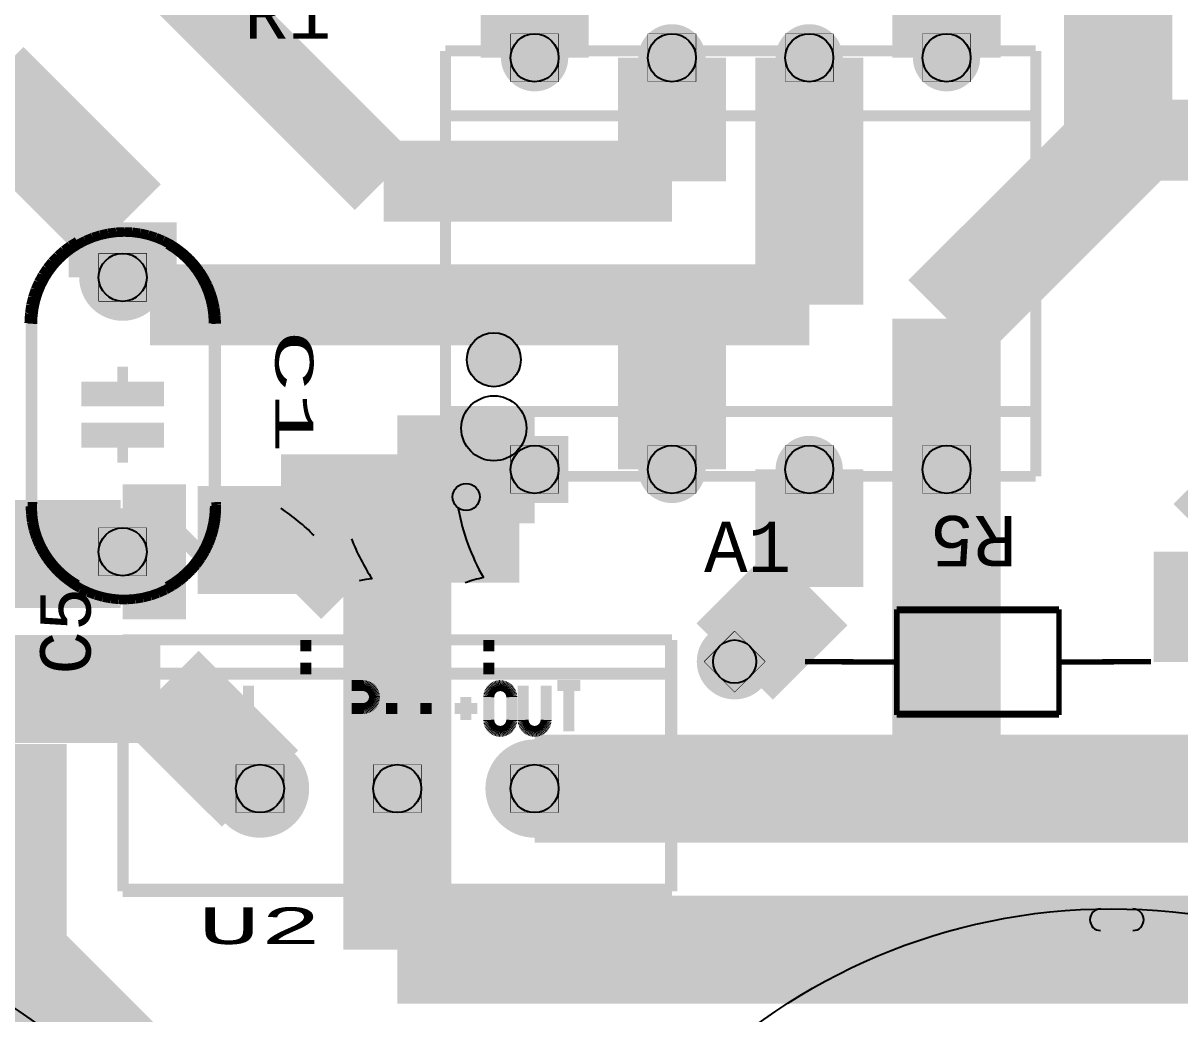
# Model space of a CAD drawing. Extents: x -3 to 268, y -4 to 76.
# Drawn here: x 42.35 to 63.75, y 21.42 to 39.76 of the extents above; entities that cross this region are included whole.
import ezdxf
from ezdxf.enums import TextEntityAlignment as Align

# ---------------------------------------------------------------- set-up
doc = ezdxf.new("R2010")
doc.units = 0
for name, color, linetype in [('3D_INFO_TOP', 1, 'CONTINUOUS'), ('COPPER_BOTTOM', 3, 'CONTINUOUS'), ('COPPER_TOP', 1, 'CONTINUOUS'), ('DRILL', 255, 'CONTINUOUS'), ('DRILL_SYMBOLS', 255, 'CONTINUOUS'), ('SILKSCREEN_TOP', 4, 'CONTINUOUS'), ('SOLDER_MASK_BOTTOM', 212, 'CONTINUOUS'), ('SOLDER_MASK_TOP', 200, 'CONTINUOUS')]:
    doc.layers.add(name, color=color, linetype=linetype)
doc.styles.add('MONOTxtStyle', font='monotxt')

msp = doc.modelspace()

# ---------------------------------------------------------------- hatches: boundary and pattern name
at = {"layer": 'COPPER_BOTTOM'}
h = msp.add_hatch(color=256, dxfattribs=at)
edge = h.paths.add_edge_path()
edge.add_arc((51.816, 39.116), 0.6223, 0, 360)
edge = h.paths.add_edge_path()
edge.add_arc((51.816, 39.116), 0.4445, 0, 360)
h = msp.add_hatch(color=256, dxfattribs=at)
edge = h.paths.add_edge_path()
edge.add_arc((54.356, 39.116), 0.6223, 0, 360)
edge = h.paths.add_edge_path()
edge.add_arc((54.356, 39.116), 0.4445, 0, 360)
h = msp.add_hatch(color=256, dxfattribs=at)
edge = h.paths.add_edge_path()
edge.add_arc((56.896, 39.116), 0.6223, 0, 360)
edge = h.paths.add_edge_path()
edge.add_arc((56.896, 39.116), 0.4445, 0, 360)
h = msp.add_hatch(color=256, dxfattribs=at)
edge = h.paths.add_edge_path()
edge.add_arc((59.436, 39.116), 0.6223, 0, 360)
edge = h.paths.add_edge_path()
edge.add_arc((59.436, 39.116), 0.4445, 0, 360)
h = msp.add_hatch(color=256, dxfattribs=at)
edge = h.paths.add_edge_path()
edge.add_arc((44.196, 35.052), 0.804418, 0, 360)
edge = h.paths.add_edge_path()
edge.add_arc((44.196, 35.052), 0.4445, 0, 360)
h = msp.add_hatch(color=256, dxfattribs=at)
edge = h.paths.add_edge_path()
edge.add_arc((51.816, 31.496), 0.6223, 0, 360)
edge = h.paths.add_edge_path()
edge.add_arc((51.816, 31.496), 0.4445, 0, 360)
h = msp.add_hatch(color=256, dxfattribs=at)
edge = h.paths.add_edge_path()
edge.add_arc((54.356, 31.496), 0.6223, 0, 360)
edge = h.paths.add_edge_path()
edge.add_arc((54.356, 31.496), 0.4445, 0, 360)
h = msp.add_hatch(color=256, dxfattribs=at)
edge = h.paths.add_edge_path()
edge.add_arc((56.896, 31.496), 0.6223, 0, 360)
edge = h.paths.add_edge_path()
edge.add_arc((56.896, 31.496), 0.4445, 0, 360)
h = msp.add_hatch(color=256, dxfattribs=at)
edge = h.paths.add_edge_path()
edge.add_arc((59.436, 31.496), 0.6223, 0, 360)
edge = h.paths.add_edge_path()
edge.add_arc((59.436, 31.496), 0.4445, 0, 360)
h = msp.add_hatch(color=256, dxfattribs=at)
edge = h.paths.add_edge_path()
edge.add_arc((44.196, 29.972), 0.804418, 0, 360)
edge = h.paths.add_edge_path()
edge.add_arc((44.196, 29.972), 0.4445, 0, 360)
h = msp.add_hatch(color=3, dxfattribs=at)
edge = h.paths.add_edge_path()
edge.add_line((50.531498, 29.398577), (50.531498, 30.211498))
edge.add_line((50.531498, 30.211498), (48.429097, 30.211498))
edge.add_arc((51.816, 31.496), 3.6223, 200.769514, 213.962315)
edge.add_arc((49.276, 25.59), 3.910082, 96.820442, 100.346818)
edge.add_line((48.573725, 29.436499), (47.737798, 30.272426))
edge.add_arc((44.894, 27.432), 4.019354, 44.966014, 56.298404)
edge.add_line((47.124209, 30.775856), (50.401686, 30.775856))
edge.add_arc((54.356, 31.496), 4.019354, 190.321365, 209.835971)
edge.add_arc((51.816, 25.59), 4.019354, 103.621742, 108.63748)
h = msp.add_hatch(color=256, dxfattribs=at)
edge = h.paths.add_edge_path()
edge.add_arc((55.516, 27.94), 0.7, 0, 360)
edge = h.paths.add_edge_path()
edge.add_arc((55.516, 27.94), 0.4, 0, 360)
h = msp.add_hatch(color=256, dxfattribs=at)
edge = h.paths.add_edge_path()
edge.add_arc((46.736, 25.59), 0.910082, 0, 360)
edge = h.paths.add_edge_path()
edge.add_arc((46.736, 25.59), 0.4445, 0, 360)
h = msp.add_hatch(color=256, dxfattribs=at)
edge = h.paths.add_edge_path()
edge.add_arc((49.276, 25.59), 0.910082, 0, 360)
edge = h.paths.add_edge_path()
edge.add_arc((49.276, 25.59), 0.4445, 0, 360)
h = msp.add_hatch(color=256, dxfattribs=at)
edge = h.paths.add_edge_path()
edge.add_arc((51.816, 25.59), 0.910082, 0, 360)
edge = h.paths.add_edge_path()
edge.add_arc((51.816, 25.59), 0.4445, 0, 360)
at = {"layer": 'COPPER_TOP'}
h = msp.add_hatch(color=256, dxfattribs=at)
edge = h.paths.add_edge_path()
edge.add_arc((51.816, 39.116), 0.6223, 0, 360)
edge = h.paths.add_edge_path()
edge.add_arc((51.816, 39.116), 0.4445, 0, 360)
h = msp.add_hatch(color=256, dxfattribs=at)
edge = h.paths.add_edge_path()
edge.add_arc((54.356, 39.116), 0.6223, 0, 360)
edge = h.paths.add_edge_path()
edge.add_arc((54.356, 39.116), 0.4445, 0, 360)
h = msp.add_hatch(color=256, dxfattribs=at)
edge = h.paths.add_edge_path()
edge.add_arc((56.896, 39.116), 0.6223, 0, 360)
edge = h.paths.add_edge_path()
edge.add_arc((56.896, 39.116), 0.4445, 0, 360)
h = msp.add_hatch(color=256, dxfattribs=at)
edge = h.paths.add_edge_path()
edge.add_arc((59.436, 39.116), 0.6223, 0, 360)
edge = h.paths.add_edge_path()
edge.add_arc((59.436, 39.116), 0.4445, 0, 360)
h = msp.add_hatch(color=256, dxfattribs=at)
edge = h.paths.add_edge_path()
edge.add_arc((44.196, 35.052), 0.804418, 0, 360)
edge = h.paths.add_edge_path()
edge.add_arc((44.196, 35.052), 0.4445, 0, 360)
h = msp.add_hatch(color=256, dxfattribs=at)
h.paths.add_polyline_path([(52.4383, 30.8737), (51.1937, 30.8737), (51.1937, 32.1183), (52.4383, 32.1183)])
edge = h.paths.add_edge_path()
edge.add_arc((51.816, 31.496), 0.4445, 0, 360)
h = msp.add_hatch(color=256, dxfattribs=at)
edge = h.paths.add_edge_path()
edge.add_arc((54.356, 31.496), 0.6223, 0, 360)
edge = h.paths.add_edge_path()
edge.add_arc((54.356, 31.496), 0.4445, 0, 360)
h = msp.add_hatch(color=256, dxfattribs=at)
edge = h.paths.add_edge_path()
edge.add_arc((56.896, 31.496), 0.6223, 0, 360)
edge = h.paths.add_edge_path()
edge.add_arc((56.896, 31.496), 0.4445, 0, 360)
h = msp.add_hatch(color=256, dxfattribs=at)
edge = h.paths.add_edge_path()
edge.add_arc((59.436, 31.496), 0.6223, 0, 360)
edge = h.paths.add_edge_path()
edge.add_arc((59.436, 31.496), 0.4445, 0, 360)
h = msp.add_hatch(color=256, dxfattribs=at)
edge = h.paths.add_edge_path()
edge.add_arc((44.196, 29.972), 0.804418, 0, 360)
edge = h.paths.add_edge_path()
edge.add_arc((44.196, 29.972), 0.4445, 0, 360)
h = msp.add_hatch(color=256, dxfattribs=at)
edge = h.paths.add_edge_path()
edge.add_arc((55.516, 27.94), 0.7, 0, 360)
edge = h.paths.add_edge_path()
edge.add_arc((55.516, 27.94), 0.4, 0, 360)
h = msp.add_hatch(color=256, dxfattribs=at)
edge = h.paths.add_edge_path()
edge.add_arc((46.736, 25.59), 0.910082, 0, 360)
edge = h.paths.add_edge_path()
edge.add_arc((46.736, 25.59), 0.4445, 0, 360)
h = msp.add_hatch(color=256, dxfattribs=at)
edge = h.paths.add_edge_path()
edge.add_arc((49.276, 25.59), 0.910082, 0, 360)
edge = h.paths.add_edge_path()
edge.add_arc((49.276, 25.59), 0.4445, 0, 360)
h = msp.add_hatch(color=256, dxfattribs=at)
edge = h.paths.add_edge_path()
edge.add_arc((51.816, 25.59), 0.910082, 0, 360)
edge = h.paths.add_edge_path()
edge.add_arc((51.816, 25.59), 0.4445, 0, 360)
at = {"layer": 'DRILL'}
h = msp.add_hatch(color=255, dxfattribs=at)
edge = h.paths.add_edge_path()
edge.add_arc((51.816, 39.116), 0.4445, 0, 360)
h = msp.add_hatch(color=255, dxfattribs=at)
edge = h.paths.add_edge_path()
edge.add_arc((54.356, 39.116), 0.4445, 0, 360)
h = msp.add_hatch(color=255, dxfattribs=at)
edge = h.paths.add_edge_path()
edge.add_arc((56.896, 39.116), 0.4445, 0, 360)
h = msp.add_hatch(color=255, dxfattribs=at)
edge = h.paths.add_edge_path()
edge.add_arc((59.436, 39.116), 0.4445, 0, 360)
h = msp.add_hatch(color=255, dxfattribs=at)
edge = h.paths.add_edge_path()
edge.add_arc((44.196, 35.052), 0.4445, 0, 360)
h = msp.add_hatch(color=255, dxfattribs=at)
edge = h.paths.add_edge_path()
edge.add_arc((51.816, 31.496), 0.4445, 0, 360)
h = msp.add_hatch(color=255, dxfattribs=at)
edge = h.paths.add_edge_path()
edge.add_arc((54.356, 31.496), 0.4445, 0, 360)
h = msp.add_hatch(color=255, dxfattribs=at)
edge = h.paths.add_edge_path()
edge.add_arc((56.896, 31.496), 0.4445, 0, 360)
h = msp.add_hatch(color=255, dxfattribs=at)
edge = h.paths.add_edge_path()
edge.add_arc((59.436, 31.496), 0.4445, 0, 360)
h = msp.add_hatch(color=255, dxfattribs=at)
edge = h.paths.add_edge_path()
edge.add_arc((44.196, 29.972), 0.4445, 0, 360)
h = msp.add_hatch(color=255, dxfattribs=at)
edge = h.paths.add_edge_path()
edge.add_arc((55.516, 27.94), 0.4, 0, 360)
h = msp.add_hatch(color=255, dxfattribs=at)
edge = h.paths.add_edge_path()
edge.add_arc((46.736, 25.59), 0.4445, 0, 360)
h = msp.add_hatch(color=255, dxfattribs=at)
edge = h.paths.add_edge_path()
edge.add_arc((49.276, 25.59), 0.4445, 0, 360)
h = msp.add_hatch(color=255, dxfattribs=at)
edge = h.paths.add_edge_path()
edge.add_arc((51.816, 25.59), 0.4445, 0, 360)
at = {"layer": 'SILKSCREEN_TOP'}
h = msp.add_hatch(color=4, dxfattribs=at)
edge = h.paths.add_edge_path()
edge.add_arc((51.062, 33.528), 0.5, 0, 360)
h = msp.add_hatch(color=4, dxfattribs=at)
edge = h.paths.add_edge_path()
edge.add_arc((50.55, 30.988), 0.25, 0, 360)
at = {"layer": 'SOLDER_MASK_BOTTOM'}
h = msp.add_hatch(color=256, dxfattribs=at)
edge = h.paths.add_edge_path()
edge.add_arc((51.816, 39.116), 0.6223, 0, 360)
edge = h.paths.add_edge_path()
edge.add_arc((51.816, 39.116), 0.4445, 0, 360)
h = msp.add_hatch(color=256, dxfattribs=at)
edge = h.paths.add_edge_path()
edge.add_arc((54.356, 39.116), 0.6223, 0, 360)
edge = h.paths.add_edge_path()
edge.add_arc((54.356, 39.116), 0.4445, 0, 360)
h = msp.add_hatch(color=256, dxfattribs=at)
edge = h.paths.add_edge_path()
edge.add_arc((56.896, 39.116), 0.6223, 0, 360)
edge = h.paths.add_edge_path()
edge.add_arc((56.896, 39.116), 0.4445, 0, 360)
h = msp.add_hatch(color=256, dxfattribs=at)
edge = h.paths.add_edge_path()
edge.add_arc((59.436, 39.116), 0.6223, 0, 360)
edge = h.paths.add_edge_path()
edge.add_arc((59.436, 39.116), 0.4445, 0, 360)
h = msp.add_hatch(color=256, dxfattribs=at)
edge = h.paths.add_edge_path()
edge.add_arc((44.196, 35.052), 0.804418, 0, 360)
edge = h.paths.add_edge_path()
edge.add_arc((44.196, 35.052), 0.4445, 0, 360)
h = msp.add_hatch(color=256, dxfattribs=at)
edge = h.paths.add_edge_path()
edge.add_arc((51.816, 31.496), 0.6223, 0, 360)
edge = h.paths.add_edge_path()
edge.add_arc((51.816, 31.496), 0.4445, 0, 360)
h = msp.add_hatch(color=256, dxfattribs=at)
edge = h.paths.add_edge_path()
edge.add_arc((54.356, 31.496), 0.6223, 0, 360)
edge = h.paths.add_edge_path()
edge.add_arc((54.356, 31.496), 0.4445, 0, 360)
h = msp.add_hatch(color=256, dxfattribs=at)
edge = h.paths.add_edge_path()
edge.add_arc((56.896, 31.496), 0.6223, 0, 360)
edge = h.paths.add_edge_path()
edge.add_arc((56.896, 31.496), 0.4445, 0, 360)
h = msp.add_hatch(color=256, dxfattribs=at)
edge = h.paths.add_edge_path()
edge.add_arc((59.436, 31.496), 0.6223, 0, 360)
edge = h.paths.add_edge_path()
edge.add_arc((59.436, 31.496), 0.4445, 0, 360)
h = msp.add_hatch(color=256, dxfattribs=at)
edge = h.paths.add_edge_path()
edge.add_arc((44.196, 29.972), 0.804418, 0, 360)
edge = h.paths.add_edge_path()
edge.add_arc((44.196, 29.972), 0.4445, 0, 360)
h = msp.add_hatch(color=256, dxfattribs=at)
edge = h.paths.add_edge_path()
edge.add_arc((55.516, 27.94), 0.7, 0, 360)
edge = h.paths.add_edge_path()
edge.add_arc((55.516, 27.94), 0.4, 0, 360)
h = msp.add_hatch(color=256, dxfattribs=at)
edge = h.paths.add_edge_path()
edge.add_arc((46.736, 25.59), 0.910082, 0, 360)
edge = h.paths.add_edge_path()
edge.add_arc((46.736, 25.59), 0.4445, 0, 360)
h = msp.add_hatch(color=256, dxfattribs=at)
edge = h.paths.add_edge_path()
edge.add_arc((49.276, 25.59), 0.910082, 0, 360)
edge = h.paths.add_edge_path()
edge.add_arc((49.276, 25.59), 0.4445, 0, 360)
h = msp.add_hatch(color=256, dxfattribs=at)
edge = h.paths.add_edge_path()
edge.add_arc((51.816, 25.59), 0.910082, 0, 360)
edge = h.paths.add_edge_path()
edge.add_arc((51.816, 25.59), 0.4445, 0, 360)
at = {"layer": 'SOLDER_MASK_TOP'}
h = msp.add_hatch(color=256, dxfattribs=at)
edge = h.paths.add_edge_path()
edge.add_arc((51.816, 39.116), 0.6223, 0, 360)
edge = h.paths.add_edge_path()
edge.add_arc((51.816, 39.116), 0.4445, 0, 360)
h = msp.add_hatch(color=256, dxfattribs=at)
edge = h.paths.add_edge_path()
edge.add_arc((54.356, 39.116), 0.6223, 0, 360)
edge = h.paths.add_edge_path()
edge.add_arc((54.356, 39.116), 0.4445, 0, 360)
h = msp.add_hatch(color=256, dxfattribs=at)
edge = h.paths.add_edge_path()
edge.add_arc((56.896, 39.116), 0.6223, 0, 360)
edge = h.paths.add_edge_path()
edge.add_arc((56.896, 39.116), 0.4445, 0, 360)
h = msp.add_hatch(color=256, dxfattribs=at)
edge = h.paths.add_edge_path()
edge.add_arc((59.436, 39.116), 0.6223, 0, 360)
edge = h.paths.add_edge_path()
edge.add_arc((59.436, 39.116), 0.4445, 0, 360)
h = msp.add_hatch(color=256, dxfattribs=at)
edge = h.paths.add_edge_path()
edge.add_arc((44.196, 35.052), 0.804418, 0, 360)
edge = h.paths.add_edge_path()
edge.add_arc((44.196, 35.052), 0.4445, 0, 360)
h = msp.add_hatch(color=256, dxfattribs=at)
h.paths.add_polyline_path([(52.4383, 30.8737), (51.1937, 30.8737), (51.1937, 32.1183), (52.4383, 32.1183)])
edge = h.paths.add_edge_path()
edge.add_arc((51.816, 31.496), 0.4445, 0, 360)
h = msp.add_hatch(color=256, dxfattribs=at)
edge = h.paths.add_edge_path()
edge.add_arc((54.356, 31.496), 0.6223, 0, 360)
edge = h.paths.add_edge_path()
edge.add_arc((54.356, 31.496), 0.4445, 0, 360)
h = msp.add_hatch(color=256, dxfattribs=at)
edge = h.paths.add_edge_path()
edge.add_arc((56.896, 31.496), 0.6223, 0, 360)
edge = h.paths.add_edge_path()
edge.add_arc((56.896, 31.496), 0.4445, 0, 360)
h = msp.add_hatch(color=256, dxfattribs=at)
edge = h.paths.add_edge_path()
edge.add_arc((59.436, 31.496), 0.6223, 0, 360)
edge = h.paths.add_edge_path()
edge.add_arc((59.436, 31.496), 0.4445, 0, 360)
h = msp.add_hatch(color=256, dxfattribs=at)
edge = h.paths.add_edge_path()
edge.add_arc((44.196, 29.972), 0.804418, 0, 360)
edge = h.paths.add_edge_path()
edge.add_arc((44.196, 29.972), 0.4445, 0, 360)
h = msp.add_hatch(color=256, dxfattribs=at)
edge = h.paths.add_edge_path()
edge.add_arc((55.516, 27.94), 0.7, 0, 360)
edge = h.paths.add_edge_path()
edge.add_arc((55.516, 27.94), 0.4, 0, 360)
h = msp.add_hatch(color=256, dxfattribs=at)
edge = h.paths.add_edge_path()
edge.add_arc((46.736, 25.59), 0.910082, 0, 360)
edge = h.paths.add_edge_path()
edge.add_arc((46.736, 25.59), 0.4445, 0, 360)
h = msp.add_hatch(color=256, dxfattribs=at)
edge = h.paths.add_edge_path()
edge.add_arc((49.276, 25.59), 0.910082, 0, 360)
edge = h.paths.add_edge_path()
edge.add_arc((49.276, 25.59), 0.4445, 0, 360)
h = msp.add_hatch(color=256, dxfattribs=at)
edge = h.paths.add_edge_path()
edge.add_arc((51.816, 25.59), 0.910082, 0, 360)
edge = h.paths.add_edge_path()
edge.add_arc((51.816, 25.59), 0.4445, 0, 360)

# ---------------------------------------------------------------- linework, layer by layer
at = {"layer": '3D_INFO_TOP', "color": 1}
for points, const_width in [([(61.086, 39.243), (50.166, 39.243)], 0.2032), ([(50.166, 39.243), (50.166, 31.369)], 0.2032), ([(61.086, 31.369), (61.086, 39.243)], 0.2032), ([(43.930798, 35.866173), (43.786007, 35.834073)], 0.1778), ([(44.077835, 35.88553), (43.930798, 35.866173)], 0.1778), ([(44.226, 35.892), (44.077835, 35.88553)], 0.1778), ([(44.374164, 35.88553), (44.226, 35.892)], 0.1778), ([(44.521201, 35.866173), (44.374164, 35.88553)], 0.1778), ([(44.665992, 35.834073), (44.521201, 35.866173)], 0.1778), ([(43.376, 35.664243), (43.25092, 35.584558)], 0.1778), ([(43.507548, 35.732723), (43.376, 35.664243)], 0.1778), ([(43.644565, 35.789477), (43.507548, 35.732723)], 0.1778), ([(43.786007, 35.834073), (43.644565, 35.789477)], 0.1778), ([(44.807434, 35.789477), (44.665992, 35.834073)], 0.1778), ([(44.944451, 35.732723), (44.807434, 35.789477)], 0.1778), ([(45.076, 35.664243), (44.944451, 35.732723)], 0.1778), ([(45.201079, 35.584558), (45.076, 35.664243)], 0.1778), ([(43.133261, 35.494275), (43.023918, 35.394081)], 0.1778), ([(43.25092, 35.584558), (43.133261, 35.494275)], 0.1778), ([(45.318738, 35.494275), (45.201079, 35.584558)], 0.1778), ([(45.428081, 35.394081), (45.318738, 35.494275)], 0.1778), ([(42.923724, 35.284738), (42.833441, 35.167079)], 0.1778), ([(43.023918, 35.394081), (42.923724, 35.284738)], 0.1778), ([(45.528275, 35.284738), (45.428081, 35.394081)], 0.1778), ([(45.618558, 35.167079), (45.528275, 35.284738)], 0.1778), ([(42.753756, 35.042), (42.685276, 34.910451)], 0.1778), ([(42.833441, 35.167079), (42.753756, 35.042)], 0.1778), ([(45.698243, 35.042), (45.618558, 35.167079)], 0.1778), ([(45.766723, 34.910451), (45.698243, 35.042)], 0.1778), ([(42.685276, 34.910451), (42.628522, 34.773434)], 0.1778), ([(45.823477, 34.773434), (45.766723, 34.910451)], 0.1778), ([(42.583926, 34.631992), (42.551826, 34.487201)], 0.1778), ([(42.628522, 34.773434), (42.583926, 34.631992)], 0.1778), ([(45.868073, 34.631992), (45.823477, 34.773434)], 0.1778), ([(45.900173, 34.487201), (45.868073, 34.631992)], 0.1778), ([(42.551826, 34.487201), (42.532469, 34.340164)], 0.1778), ([(45.91953, 34.340164), (45.900173, 34.487201)], 0.1778), ([(42.532469, 34.340164), (42.526, 34.192)], 0.1778), ([(42.526, 34.192), (42.526, 34.192)], 0.1778), ([(42.526, 34.192), (42.526, 30.892)], 0.1778), ([(45.926, 34.192), (45.91953, 34.340164)], 0.1778), ([(45.926, 34.192), (45.926, 30.892)], 0.1778), ([(44.196, 33.02), (44.196, 33.401)], 0.1778), ([(43.434, 33.02), (44.958, 33.02)], 0.1778), ([(44.958, 32.893), (43.434, 32.893)], 0.1778), ([(43.434, 32.766), (44.958, 32.766)], 0.1778), ([(44.958, 32.258), (43.434, 32.258)], 0.1778), ([(43.434, 32.131), (44.958, 32.131)], 0.1778), ([(44.958, 32.004), (43.434, 32.004)], 0.1778), ([(44.196, 32.004), (44.196, 31.623)], 0.1778), ([(50.166, 31.369), (61.086, 31.369)], 0.2032), ([(42.526, 30.891999), (42.523754, 30.743454)], 0.1778), ([(42.523754, 30.743454), (42.534462, 30.595278)], 0.1778), ([(45.928245, 30.840545), (45.925999, 30.891999)], 0.1778), ([(45.925999, 30.692), (45.928245, 30.840545)], 0.1778), ([(42.534462, 30.595278), (42.558044, 30.4486)], 0.1778), ([(45.882807, 30.398317), (45.910814, 30.544215)], 0.1778), ([(45.910814, 30.544215), (45.925999, 30.692)], 0.1778), ([(42.558044, 30.4486), (42.594321, 30.304535)], 0.1778), ([(42.594321, 30.304535), (42.643015, 30.164179)], 0.1778), ([(45.842191, 30.255415), (45.882807, 30.398317)], 0.1778), ([(42.643015, 30.164179), (42.703757, 30.028602)], 0.1778), ([(45.72446, 29.982918), (45.789274, 30.116596)], 0.1778), ([(45.789274, 30.116596), (45.842191, 30.255415)], 0.1778), ([(42.703757, 30.028602), (42.776084, 29.898835)], 0.1778), ([(42.776084, 29.898835), (42.859446, 29.775865)], 0.1778), ([(45.648242, 29.855397), (45.72446, 29.982918)], 0.1778), ([(42.859446, 29.775865), (42.953208, 29.660629)], 0.1778), ([(42.953208, 29.660629), (43.056657, 29.554003)], 0.1778), ([(45.463996, 29.622657), (45.5612, 29.735005)], 0.1778), ([(45.5612, 29.735005), (45.648242, 29.855397)], 0.1778), ([(43.056657, 29.554003), (43.169005, 29.456799)], 0.1778), ([(43.169005, 29.456799), (43.289397, 29.369757)], 0.1778), ([(45.242134, 29.425446), (45.35737, 29.519208)], 0.1778), ([(45.35737, 29.519208), (45.463996, 29.622657)], 0.1778), ([(43.289397, 29.369757), (43.416918, 29.293539)], 0.1778), ([(43.416918, 29.293539), (43.550596, 29.228725)], 0.1778), ([(43.550596, 29.228725), (43.689415, 29.175808)], 0.1778), ([(44.85382, 29.209015), (44.989397, 29.269757)], 0.1778), ([(44.989397, 29.269757), (45.119164, 29.342084)], 0.1778), ([(45.119164, 29.342084), (45.242134, 29.425446)], 0.1778), ([(43.689415, 29.175808), (43.832317, 29.135192)], 0.1778), ([(43.832317, 29.135192), (43.978215, 29.107185)], 0.1778), ([(43.978215, 29.107185), (44.126, 29.092)], 0.1778), ([(44.126, 29.092), (44.274545, 29.089754)], 0.1778), ([(44.274545, 29.089754), (44.422721, 29.100462)], 0.1778), ([(44.422721, 29.100462), (44.569399, 29.124044)], 0.1778), ([(44.569399, 29.124044), (44.713464, 29.160321)], 0.1778), ([(44.713464, 29.160321), (44.85382, 29.209015)], 0.1778), ([(58.516, 26.98), (58.516, 28.88)], 0.1), ([(58.516, 28.88), (61.516, 28.88)], 0.1), ([(61.516, 28.88), (61.516, 26.98)], 0.1), ([(44.216, 28.34), (54.316, 28.34)], 0.1778), ([(44.216, 27.74), (44.216, 28.34)], 0.1778), ([(54.316, 28.34), (54.316, 27.74)], 0.1778), ([(54.316, 27.74), (44.216, 27.74)], 0.1778), ([(44.216, 27.74), (54.316, 27.74)], 0.1778), ([(44.216, 23.74), (44.216, 27.74)], 0.1778), ([(54.316, 27.74), (54.316, 23.74)], 0.1778), ([(61.516, 26.98), (58.516, 26.98)], 0.1), ([(54.316, 23.74), (44.216, 23.74)], 0.1778), ([(62.884, 23.362516), (62.286907, 23.362516)], 0.000001), ([(62.286907, 22.961484), (62.884, 22.961484)], 0.000001)]:
    msp.add_lwpolyline(points, dxfattribs=dict(at, const_width=const_width))
for centre, radius in [((51.062, 32.258), 0.6016), ((36.068, 12.262), 11.1016), ((62.484, 12.262), 11.1016)]:
    msp.add_circle(centre, radius, dxfattribs=at)
for centre, start, end in [((62.286907, 23.162), 90, 180), ((62.884, 23.162), 0, 90), ((62.286907, 23.162), 180, 270), ((62.884, 23.162), 270, 0)]:
    msp.add_arc(centre, 0.200516, start, end, dxfattribs=at)
at = {"layer": 'COPPER_BOTTOM', "color": 3}
for points, const_width in [([(59.436, 39.116), (59.436, 45.212)], 2), ([(62.611, 37.465), (62.611, 43.307)], 2), ([(51.816, 39.116), (51.816, 42.02)], 2), ([(49.022, 36.83), (43.678, 42.174)], 1.5), ([(54.356, 39.116), (54.356, 36.83)], 2), ([(56.896, 39.116), (56.896, 34.544)], 2), ([(39.624, 38.608), (41.656, 38.608)], 2), ([(41.656, 38.608), (44.196, 36.068)], 2), ([(59.436, 34.29), (62.738, 37.592)], 2), ([(62.738, 37.592), (62.484, 37.846)], 1.5), ([(80.772, 37.592), (62.738, 37.592)], 1.5), ([(54.356, 36.83), (49.022, 36.83)], 1.5), ([(44.196, 36.068), (44.196, 35.052)], 2), ([(54.356, 31.496), (54.356, 34.544)], 2), ([(56.896, 34.544), (44.704, 34.544)], 1.5), ([(59.436, 25.59), (59.436, 34.29)], 2), ([(68.072, 33.528), (64.516, 29.972)], 2.5), ([(51.816, 31.496), (49.276, 31.496)], 2), ([(49.276, 22.606), (49.276, 31.496)], 2), ([(56.896, 31.496), (56.896, 29.32)], 2), ([(47.124209, 30.775856), (50.401686, 30.775856)], 2), ([(48.573725, 29.436499), (47.737798, 30.272426)], 2), ([(45.368, 29.972), (44.196, 29.972)], 2.5), ([(45.584, 30.188), (45.368, 29.972)], 2), ([(49.276, 30.188), (45.584, 30.188)], 2), ([(50.531498, 29.398577), (50.531498, 30.211498), (48.429097, 30.211498)], 2), ([(64.516, 29.972), (64.516, 27.93)], 2.5), ([(38.608, 29.932), (44.156, 29.932)], 2), ([(56.896, 29.32), (55.516, 27.94)], 2), ([(38.608, 27.432), (44.894, 27.432)], 2), ([(44.894, 27.432), (46.736, 25.59)], 2), ([(41.91, 22.352), (41.91, 26.416)], 2.5), ([(51.816, 25.59), (69.406, 25.59)], 2), ([(44.45, 19.812), (41.91, 22.352)], 2.5), ([(49.276, 22.606), (70.104, 22.606)], 2)]:
    msp.add_lwpolyline(points, dxfattribs=dict(at, const_width=const_width))
for centre, radius, start, end in [((44.894, 27.432), 4.019354, 44.966014, 56.298404), ((54.356, 31.496), 4.019354, 190.321365, 209.835971), ((51.816, 31.496), 3.6223, 200.769514, 213.962315), ((49.276, 25.59), 3.910082, 96.820442, 100.346818), ((51.816, 25.59), 4.019354, 103.621742, 108.63748)]:
    msp.add_arc(centre, radius, start, end, dxfattribs=at)
at = {"layer": 'DRILL', "color": 255}
for centre, radius in [((51.816, 39.116), 0.4445), ((54.356, 39.116), 0.4445), ((56.896, 39.116), 0.4445), ((59.436, 39.116), 0.4445), ((44.196, 35.052), 0.4445), ((51.816, 31.496), 0.4445), ((54.356, 31.496), 0.4445), ((56.896, 31.496), 0.4445), ((59.436, 31.496), 0.4445), ((44.196, 29.972), 0.4445), ((55.516, 27.94), 0.4), ((46.736, 25.59), 0.4445), ((49.276, 25.59), 0.4445), ((51.816, 25.59), 0.4445)]:
    msp.add_circle(centre, radius, dxfattribs=at)
at = {"layer": 'DRILL_SYMBOLS', "color": 7, "const_width": 0.01}
for points in [[(52.2605, 39.5605), (51.3715, 39.5605)], [(51.3715, 39.5605), (51.3715, 38.6715)], [(52.2605, 38.6715), (52.2605, 39.5605)], [(54.8005, 39.5605), (53.9115, 39.5605)], [(53.9115, 39.5605), (53.9115, 38.6715)], [(54.8005, 38.6715), (54.8005, 39.5605)], [(57.3405, 39.5605), (56.4515, 39.5605)], [(56.4515, 39.5605), (56.4515, 38.6715)], [(57.3405, 38.6715), (57.3405, 39.5605)], [(59.8805, 39.5605), (58.9915, 39.5605)], [(58.9915, 39.5605), (58.9915, 38.6715)], [(59.8805, 38.6715), (59.8805, 39.5605)], [(51.3715, 38.6715), (52.2605, 38.6715)], [(53.9115, 38.6715), (54.8005, 38.6715)], [(56.4515, 38.6715), (57.3405, 38.6715)], [(58.9915, 38.6715), (59.8805, 38.6715)], [(44.6405, 35.4965), (43.7515, 35.4965)], [(43.7515, 35.4965), (43.7515, 34.6075)], [(44.6405, 34.6075), (44.6405, 35.4965)], [(43.7515, 34.6075), (44.6405, 34.6075)], [(52.2605, 31.9405), (51.3715, 31.9405)], [(51.3715, 31.9405), (51.3715, 31.0515)], [(52.2605, 31.0515), (52.2605, 31.9405)], [(54.8005, 31.9405), (53.9115, 31.9405)], [(53.9115, 31.9405), (53.9115, 31.0515)], [(54.8005, 31.0515), (54.8005, 31.9405)], [(57.3405, 31.9405), (56.4515, 31.9405)], [(56.4515, 31.9405), (56.4515, 31.0515)], [(57.3405, 31.0515), (57.3405, 31.9405)], [(59.8805, 31.9405), (58.9915, 31.9405)], [(58.9915, 31.9405), (58.9915, 31.0515)], [(59.8805, 31.0515), (59.8805, 31.9405)], [(51.3715, 31.0515), (52.2605, 31.0515)], [(53.9115, 31.0515), (54.8005, 31.0515)], [(56.4515, 31.0515), (57.3405, 31.0515)], [(58.9915, 31.0515), (59.8805, 31.0515)], [(44.6405, 30.4165), (43.7515, 30.4165)], [(43.7515, 30.4165), (43.7515, 29.5275)], [(44.6405, 29.5275), (44.6405, 30.4165)], [(43.7515, 29.5275), (44.6405, 29.5275)], [(55.516, 28.505684), (54.950316, 27.94)], [(56.081684, 27.94), (55.516, 28.505684)], [(54.950316, 27.94), (55.516, 27.374316)], [(55.516, 27.374316), (56.081684, 27.94)], [(47.1805, 26.0345), (46.2915, 26.0345)], [(46.2915, 26.0345), (46.2915, 25.1455)], [(47.1805, 25.1455), (47.1805, 26.0345)], [(49.7205, 26.0345), (48.8315, 26.0345)], [(48.8315, 26.0345), (48.8315, 25.1455)], [(49.7205, 25.1455), (49.7205, 26.0345)], [(52.2605, 26.0345), (51.3715, 26.0345)], [(51.3715, 26.0345), (51.3715, 25.1455)], [(52.2605, 25.1455), (52.2605, 26.0345)], [(46.2915, 25.1455), (47.1805, 25.1455)], [(48.8315, 25.1455), (49.7205, 25.1455)], [(51.3715, 25.1455), (52.2605, 25.1455)]]:
    msp.add_lwpolyline(points, dxfattribs=at)
at = {"layer": 'SILKSCREEN_TOP', "color": 4}
for points, const_width in [([(61.086, 38.043), (50.166, 38.043)], 0.2032), ([(50.166, 38.043), (50.166, 32.569)], 0.2032), ([(61.086, 32.569), (61.086, 38.043)], 0.2032), ([(43.364794, 35.704833), (43.237264, 35.626682)], 0.2032), ([(45.167255, 35.592397), (45.042666, 35.671769)], 0.2032), ([(43.005009, 35.438606), (42.902051, 35.330111)], 0.2032), ([(43.11703, 35.537714), (43.005009, 35.438606)], 0.2032), ([(43.237264, 35.626682), (43.11703, 35.537714)], 0.2032), ([(45.284453, 35.502468), (45.167255, 35.592397)], 0.2032), ([(45.393367, 35.402667), (45.284453, 35.502468)], 0.2032), ([(42.808941, 35.213056), (42.726388, 35.088331)], 0.2032), ([(42.902051, 35.330111), (42.808941, 35.213056)], 0.2032), ([(45.493168, 35.293753), (45.393367, 35.402667)], 0.2032), ([(45.583097, 35.176555), (45.493168, 35.293753)], 0.2032), ([(42.726388, 35.088331), (42.655019, 34.956885)], 0.2032), ([(45.662469, 35.051966), (45.583097, 35.176555)], 0.2032), ([(45.73068, 34.920933), (45.662469, 35.051966)], 0.2032), ([(42.595377, 34.81972), (42.547918, 34.677879)], 0.2032), ([(42.655019, 34.956885), (42.595377, 34.81972)], 0.2032), ([(45.787212, 34.784453), (45.73068, 34.920933)], 0.2032), ([(45.831634, 34.643566), (45.787212, 34.784453)], 0.2032), ([(42.547918, 34.677879), (42.513002, 34.532441)], 0.2032), ([(45.863607, 34.499344), (45.831634, 34.643566)], 0.2032), ([(42.490894, 34.384513), (42.481763, 34.235221)], 0.2032), ([(42.513002, 34.532441), (42.490894, 34.384513)], 0.2032), ([(45.882889, 34.352883), (45.863607, 34.499344)], 0.2032), ([(45.889333, 34.2053), (45.882889, 34.352883)], 0.2032), ([(42.481763, 34.235221), (42.481502, 34.2053)], 0.2032), ([(42.502667, 34.205332), (42.502667, 30.818668)], 0.2032), ([(45.889333, 34.205332), (45.889333, 30.818668)], 0.2032), ([(44.196, 33.019998), (44.196, 33.401)], 0.2032), ([(43.434, 33.019998), (44.958, 33.02)], 0.2032), ([(44.958, 32.892998), (43.434, 32.893)], 0.2032), ([(43.434, 32.765998), (44.958, 32.766)], 0.2032), ([(50.166, 32.569), (61.086, 32.569)], 0.2032), ([(44.958, 32.257998), (43.434, 32.258)], 0.2032), ([(43.434, 32.130998), (44.958, 32.131)], 0.2032), ([(44.958, 32.003998), (43.434, 32.004)], 0.2032), ([(44.196, 32.003998), (44.196, 31.623)], 0.2032), ([(42.502667, 30.8187), (42.50911, 30.671116)], 0.2032), ([(45.901105, 30.639486), (45.910236, 30.788778)], 0.2032), ([(45.910236, 30.788778), (45.910498, 30.8187)], 0.2032), ([(42.50911, 30.671116), (42.528392, 30.524655)], 0.2032), ([(42.528392, 30.524655), (42.560365, 30.380433)], 0.2032), ([(45.878997, 30.491558), (45.901105, 30.639486)], 0.2032), ([(42.560365, 30.380433), (42.604787, 30.239546)], 0.2032), ([(45.796622, 30.204279), (45.844081, 30.34612)], 0.2032), ([(45.844081, 30.34612), (45.878997, 30.491558)], 0.2032), ([(42.604787, 30.239546), (42.661319, 30.103066)], 0.2032), ([(42.661319, 30.103066), (42.72953, 29.972033)], 0.2032), ([(45.73698, 30.067114), (45.796622, 30.204279)], 0.2032), ([(42.72953, 29.972033), (42.808902, 29.847444)], 0.2032), ([(45.583058, 29.810943), (45.665611, 29.935668)], 0.2032), ([(45.665611, 29.935668), (45.73698, 30.067114)], 0.2032), ([(42.808902, 29.847444), (42.898831, 29.730246)], 0.2032), ([(42.898831, 29.730246), (42.998632, 29.621332)], 0.2032), ([(45.38699, 29.585393), (45.489948, 29.693888)], 0.2032), ([(45.489948, 29.693888), (45.583058, 29.810943)], 0.2032), ([(42.998632, 29.621332), (43.107546, 29.521531)], 0.2032), ([(43.107546, 29.521531), (43.224744, 29.431602)], 0.2032), ([(43.224744, 29.431602), (43.349332, 29.352231)], 0.2032), ([(45.154735, 29.397317), (45.274969, 29.486285)], 0.2032), ([(45.274969, 29.486285), (45.38699, 29.585393)], 0.2032), ([(45.027205, 29.319166), (45.154735, 29.397317)], 0.2032), ([(58.516, 26.95), (58.516, 28.91)], 0.1), ([(58.516, 28.91), (61.516, 28.91)], 0.1), ([(61.516, 28.91), (61.516, 26.95)], 0.1), ([(44.196, 28.341667), (54.356, 28.341667)], 0.2032), ([(44.196, 23.685), (44.196, 28.341667)], 0.2032), ([(47.582668, 28.13), (47.582666, 28.341667)], 0.2032), ([(50.969334, 28.13), (50.969332, 28.341667)], 0.2032), ([(54.356, 28.341667), (54.356, 23.685)], 0.2032), ([(47.582668, 27.918333), (47.582666, 27.706667)], 0.2032), ([(50.969334, 27.918333), (50.969332, 27.706667)], 0.2032), ([(58.516, 27.93), (56.816, 27.94)], 0.1), ([(63.216, 27.94), (61.516, 27.93)], 0.1), ([(54.356002, 27.706667), (44.196, 27.706667)], 0.2032), ([(45.889332, 26.648333), (45.889332, 27.495)], 0.2032), ([(46.524332, 26.648333), (46.101, 27.495)], 0.2032), ([(46.101, 27.495), (46.101, 26.648333)], 0.2032), ([(46.524332, 27.495), (46.524332, 26.648333)], 0.2032), ([(48.429332, 27.495), (48.641, 27.495)], 0.2032), ([(48.429334, 26.648333), (48.429332, 27.495)], 0.2032), ([(48.659448, 27.494162), (48.641, 27.494968)], 0.2032), ([(48.641, 27.494968), (48.641, 27.494968)], 0.2032), ([(48.677755, 27.491752), (48.659448, 27.494162)], 0.2032), ([(48.695783, 27.487755), (48.677755, 27.491752)], 0.2032), ([(48.713394, 27.482202), (48.695783, 27.487755)], 0.2032), ([(48.730454, 27.475136), (48.713394, 27.482202)], 0.2032), ([(48.746834, 27.466609), (48.730454, 27.475136)], 0.2032), ([(48.762407, 27.456688), (48.746834, 27.466609)], 0.2032), ([(48.777057, 27.445447), (48.762407, 27.456688)], 0.2032), ([(48.790671, 27.432971), (48.777057, 27.445447)], 0.2032), ([(48.803147, 27.419357), (48.790671, 27.432971)], 0.2032), ([(48.814388, 27.404707), (48.803147, 27.419357)], 0.2032), ([(48.824309, 27.389134), (48.814388, 27.404707)], 0.2032), ([(48.832836, 27.372754), (48.824309, 27.389134)], 0.2032), ([(48.839902, 27.355694), (48.832836, 27.372754)], 0.2032), ([(48.845455, 27.338083), (48.839902, 27.355694)], 0.2032), ([(48.849452, 27.320055), (48.845455, 27.338083)], 0.2032), ([(48.851862, 27.301748), (48.849452, 27.320055)], 0.2032), ([(48.852668, 27.2833), (48.851862, 27.301748)], 0.2032), ([(49.064332, 26.648333), (49.064332, 27.495)], 0.2032), ([(49.064332, 27.495), (49.487666, 27.495)], 0.2032), ([(49.699332, 27.495), (50.122666, 27.495)], 0.2032), ([(49.699334, 26.648333), (49.699332, 27.495)], 0.2032), ([(50.970139, 27.301747), (50.969334, 27.2833)], 0.2032), ([(50.972549, 27.320055), (50.970139, 27.301747)], 0.2032), ([(50.976546, 27.338083), (50.972549, 27.320055)], 0.2032), ([(50.982099, 27.355694), (50.976546, 27.338083)], 0.2032), ([(50.989165, 27.372753), (50.982099, 27.355694)], 0.2032), ([(50.997691, 27.389133), (50.989165, 27.372753)], 0.2032), ([(51.007613, 27.404706), (50.997691, 27.389133)], 0.2032), ([(51.018854, 27.419356), (51.007613, 27.404706)], 0.2032), ([(51.031329, 27.43297), (51.018854, 27.419356)], 0.2032), ([(51.044943, 27.445445), (51.031329, 27.43297)], 0.2032), ([(51.059593, 27.456686), (51.044943, 27.445445)], 0.2032), ([(51.075167, 27.466608), (51.059593, 27.456686)], 0.2032), ([(51.091546, 27.475134), (51.075167, 27.466608)], 0.2032), ([(51.108605, 27.4822), (51.091546, 27.475134)], 0.2032), ([(51.126216, 27.487753), (51.108605, 27.4822)], 0.2032), ([(51.144244, 27.49175), (51.126216, 27.487753)], 0.2032), ([(51.162552, 27.49416), (51.144244, 27.49175)], 0.2032), ([(51.181, 27.494966), (51.162552, 27.49416)], 0.2032), ([(51.199447, 27.49416), (51.181, 27.494966)], 0.2032), ([(51.217755, 27.49175), (51.199447, 27.49416)], 0.2032), ([(51.235783, 27.487753), (51.217755, 27.49175)], 0.2032), ([(51.253394, 27.4822), (51.235783, 27.487753)], 0.2032), ([(51.270453, 27.475134), (51.253394, 27.4822)], 0.2032), ([(51.286833, 27.466608), (51.270453, 27.475134)], 0.2032), ([(51.302406, 27.456686), (51.286833, 27.466608)], 0.2032), ([(51.317056, 27.445445), (51.302406, 27.456686)], 0.2032), ([(51.33067, 27.43297), (51.317056, 27.445445)], 0.2032), ([(51.343145, 27.419356), (51.33067, 27.43297)], 0.2032), ([(51.354386, 27.404706), (51.343145, 27.419356)], 0.2032), ([(51.364308, 27.389133), (51.354386, 27.404706)], 0.2032), ([(51.372834, 27.372753), (51.364308, 27.389133)], 0.2032), ([(51.3799, 27.355694), (51.372834, 27.372753)], 0.2032), ([(51.385453, 27.338083), (51.3799, 27.355694)], 0.2032), ([(51.38945, 27.320055), (51.385453, 27.338083)], 0.2032), ([(51.39186, 27.301747), (51.38945, 27.320055)], 0.2032), ([(51.392666, 27.2833), (51.39186, 27.301747)], 0.2032), ([(51.604334, 27.495), (51.604332, 26.86)], 0.2032), ([(52.027668, 26.86), (52.027666, 27.495)], 0.2032), ([(52.239334, 27.495), (52.662666, 27.495)], 0.2032), ([(52.451002, 27.495), (52.451, 26.648333)], 0.2032), ([(45.466, 27.283333), (45.466, 26.86)], 0.2032), ([(48.659448, 27.072437), (48.677755, 27.074847)], 0.2032), ([(48.677755, 27.074847), (48.695783, 27.078844)], 0.2032), ([(48.695783, 27.078844), (48.713394, 27.084397)], 0.2032), ([(48.713394, 27.084397), (48.730454, 27.091463)], 0.2032), ([(48.730454, 27.091463), (48.746834, 27.09999)], 0.2032), ([(48.746834, 27.09999), (48.762407, 27.109911)], 0.2032), ([(48.762407, 27.109911), (48.777057, 27.121152)], 0.2032), ([(48.777057, 27.121152), (48.790671, 27.133628)], 0.2032), ([(48.790671, 27.133628), (48.803147, 27.147242)], 0.2032), ([(48.803147, 27.147242), (48.814388, 27.161892)], 0.2032), ([(48.814388, 27.161892), (48.824309, 27.177466)], 0.2032), ([(48.824309, 27.177466), (48.832836, 27.193845)], 0.2032), ([(48.832836, 27.193845), (48.839902, 27.210905)], 0.2032), ([(48.839902, 27.210905), (48.845455, 27.228516)], 0.2032), ([(48.845455, 27.228516), (48.849452, 27.246544)], 0.2032), ([(48.849452, 27.246544), (48.851862, 27.264851)], 0.2032), ([(48.851862, 27.264851), (48.852668, 27.2833)], 0.2032), ([(50.546002, 27.283333), (50.546, 26.86)], 0.2032), ([(50.969334, 26.86), (50.969332, 27.283333)], 0.2032), ([(50.969334, 27.2833), (50.969334, 27.2833)], 0.2032), ([(51.392668, 27.283333), (51.392666, 26.86)], 0.2032), ([(45.677666, 27.071667), (45.254332, 27.071667)], 0.2032), ([(48.641, 27.071667), (48.429332, 27.071667)], 0.2032), ([(48.641, 27.071632), (48.659448, 27.072437)], 0.2032), ([(48.852668, 26.648333), (48.641, 27.071667)], 0.2032), ([(49.064334, 27.071667), (49.276, 27.071667)], 0.2032), ([(49.699334, 27.071667), (49.911, 27.071667)], 0.2032), ([(50.757668, 27.071667), (50.334332, 27.071667)], 0.2032), ([(50.969333, 26.86), (50.970138, 26.841552)], 0.2032), ([(51.391861, 26.841552), (51.392667, 26.86)], 0.2032), ([(51.392667, 26.86), (51.392667, 26.86)], 0.2032), ([(51.604333, 26.86), (51.605138, 26.841552)], 0.2032), ([(52.026861, 26.841552), (52.027667, 26.86)], 0.2032), ([(52.027667, 26.86), (52.027667, 26.86)], 0.2032), ([(61.516, 26.95), (58.516, 26.95)], 0.1), ([(49.487668, 26.648333), (49.064332, 26.648333)], 0.2032), ([(50.970138, 26.841552), (50.972548, 26.823244)], 0.2032), ([(50.972548, 26.823244), (50.976545, 26.805216)], 0.2032), ([(50.976545, 26.805216), (50.982098, 26.787605)], 0.2032), ([(50.982098, 26.787605), (50.989164, 26.770545)], 0.2032), ([(50.989164, 26.770545), (50.997691, 26.754166)], 0.2032), ([(50.997691, 26.754166), (51.007612, 26.738592)], 0.2032), ([(51.007612, 26.738592), (51.018853, 26.723943)], 0.2032), ([(51.018853, 26.723943), (51.031328, 26.710328)], 0.2032), ([(51.031328, 26.710328), (51.044943, 26.697853)], 0.2032), ([(51.044943, 26.697853), (51.059592, 26.686612)], 0.2032), ([(51.059592, 26.686612), (51.075166, 26.676691)], 0.2032), ([(51.075166, 26.676691), (51.091545, 26.668164)], 0.2032), ([(51.091545, 26.668164), (51.108605, 26.661098)], 0.2032), ([(51.108605, 26.661098), (51.126216, 26.655545)], 0.2032), ([(51.126216, 26.655545), (51.144244, 26.651548)], 0.2032), ([(51.144244, 26.651548), (51.162552, 26.649138)], 0.2032), ([(51.162552, 26.649138), (51.181, 26.648333)], 0.2032), ([(51.181, 26.648333), (51.199447, 26.649138)], 0.2032), ([(51.199447, 26.649138), (51.217755, 26.651548)], 0.2032), ([(51.217755, 26.651548), (51.235783, 26.655545)], 0.2032), ([(51.235783, 26.655545), (51.253394, 26.661098)], 0.2032), ([(51.253394, 26.661098), (51.270454, 26.668164)], 0.2032), ([(51.270454, 26.668164), (51.286833, 26.676691)], 0.2032), ([(51.286833, 26.676691), (51.302407, 26.686612)], 0.2032), ([(51.302407, 26.686612), (51.317056, 26.697853)], 0.2032), ([(51.317056, 26.697853), (51.330671, 26.710328)], 0.2032), ([(51.330671, 26.710328), (51.343146, 26.723943)], 0.2032), ([(51.343146, 26.723943), (51.354387, 26.738592)], 0.2032), ([(51.354387, 26.738592), (51.364308, 26.754166)], 0.2032), ([(51.364308, 26.754166), (51.372835, 26.770545)], 0.2032), ([(51.372835, 26.770545), (51.379901, 26.787605)], 0.2032), ([(51.379901, 26.787605), (51.385454, 26.805216)], 0.2032), ([(51.385454, 26.805216), (51.389451, 26.823244)], 0.2032), ([(51.389451, 26.823244), (51.391861, 26.841552)], 0.2032), ([(51.605138, 26.841552), (51.607548, 26.823244)], 0.2032), ([(51.607548, 26.823244), (51.611545, 26.805216)], 0.2032), ([(51.611545, 26.805216), (51.617098, 26.787605)], 0.2032), ([(51.617098, 26.787605), (51.624164, 26.770545)], 0.2032), ([(51.624164, 26.770545), (51.632691, 26.754166)], 0.2032), ([(51.632691, 26.754166), (51.642612, 26.738592)], 0.2032), ([(51.642612, 26.738592), (51.653853, 26.723943)], 0.2032), ([(51.653853, 26.723943), (51.666328, 26.710328)], 0.2032), ([(51.666328, 26.710328), (51.679943, 26.697853)], 0.2032), ([(51.679943, 26.697853), (51.694592, 26.686612)], 0.2032), ([(51.694592, 26.686612), (51.710166, 26.676691)], 0.2032), ([(51.710166, 26.676691), (51.726545, 26.668164)], 0.2032), ([(51.726545, 26.668164), (51.743605, 26.661098)], 0.2032), ([(51.743605, 26.661098), (51.761216, 26.655545)], 0.2032), ([(51.761216, 26.655545), (51.779244, 26.651548)], 0.2032), ([(51.779244, 26.651548), (51.797552, 26.649138)], 0.2032), ([(51.797552, 26.649138), (51.816, 26.648333)], 0.2032), ([(51.816, 26.648333), (51.834447, 26.649138)], 0.2032), ([(51.834447, 26.649138), (51.852755, 26.651548)], 0.2032), ([(51.852755, 26.651548), (51.870783, 26.655545)], 0.2032), ([(51.870783, 26.655545), (51.888394, 26.661098)], 0.2032), ([(51.888394, 26.661098), (51.905454, 26.668164)], 0.2032), ([(51.905454, 26.668164), (51.921833, 26.676691)], 0.2032), ([(51.921833, 26.676691), (51.937407, 26.686612)], 0.2032), ([(51.937407, 26.686612), (51.952056, 26.697853)], 0.2032), ([(51.952056, 26.697853), (51.965671, 26.710328)], 0.2032), ([(51.965671, 26.710328), (51.978146, 26.723943)], 0.2032), ([(51.978146, 26.723943), (51.989387, 26.738592)], 0.2032), ([(51.989387, 26.738592), (51.999308, 26.754166)], 0.2032), ([(51.999308, 26.754166), (52.007835, 26.770545)], 0.2032), ([(52.007835, 26.770545), (52.014901, 26.787605)], 0.2032), ([(52.014901, 26.787605), (52.020454, 26.805216)], 0.2032), ([(52.020454, 26.805216), (52.024451, 26.823244)], 0.2032), ([(52.024451, 26.823244), (52.026861, 26.841552)], 0.2032), ([(54.356, 23.685), (44.196, 23.685)], 0.2032)]:
    msp.add_lwpolyline(points, dxfattribs=dict(at, const_width=const_width))
for centre, radius in [((51.062, 33.528), 0.5), ((50.55, 30.988), 0.25), ((36.068, 12.262), 11.1016), ((62.484, 12.262), 11.1016)]:
    msp.add_circle(centre, radius, dxfattribs=at)

# ---------------------------------------------------------------- texts
at = {"layer": 'SILKSCREEN_TOP', "style": 'MONOTxtStyle'}
for s, height, width, p in [('R1', 0.933333, 0.995556, (47.249312, 39.934833)), ('A1', 0.933333, 0.995556, (55.755931, 30.06544)), ('U2', 0.677333, 1.944444, (46.736, 23.05))]:
    msp.add_text(s, height=height, dxfattribs=dict(at, width=width)).set_placement(p, align=Align.MIDDLE_CENTER)
for s, height, rotation, width, p in [('C1', 0.705555, 270, 1.866667, (47.371, 32.935333)), ('R5', 0.933333, 180, 0.995556, (59.938688, 30.169167)), ('C5', 0.933333, 90, 0.995556, (43.137167, 28.502))]:
    msp.add_text(s, height=height, rotation=rotation, dxfattribs=dict(at, width=width)).set_placement(p, align=Align.MIDDLE_CENTER)

doc.saveas('drawing.dxf')
